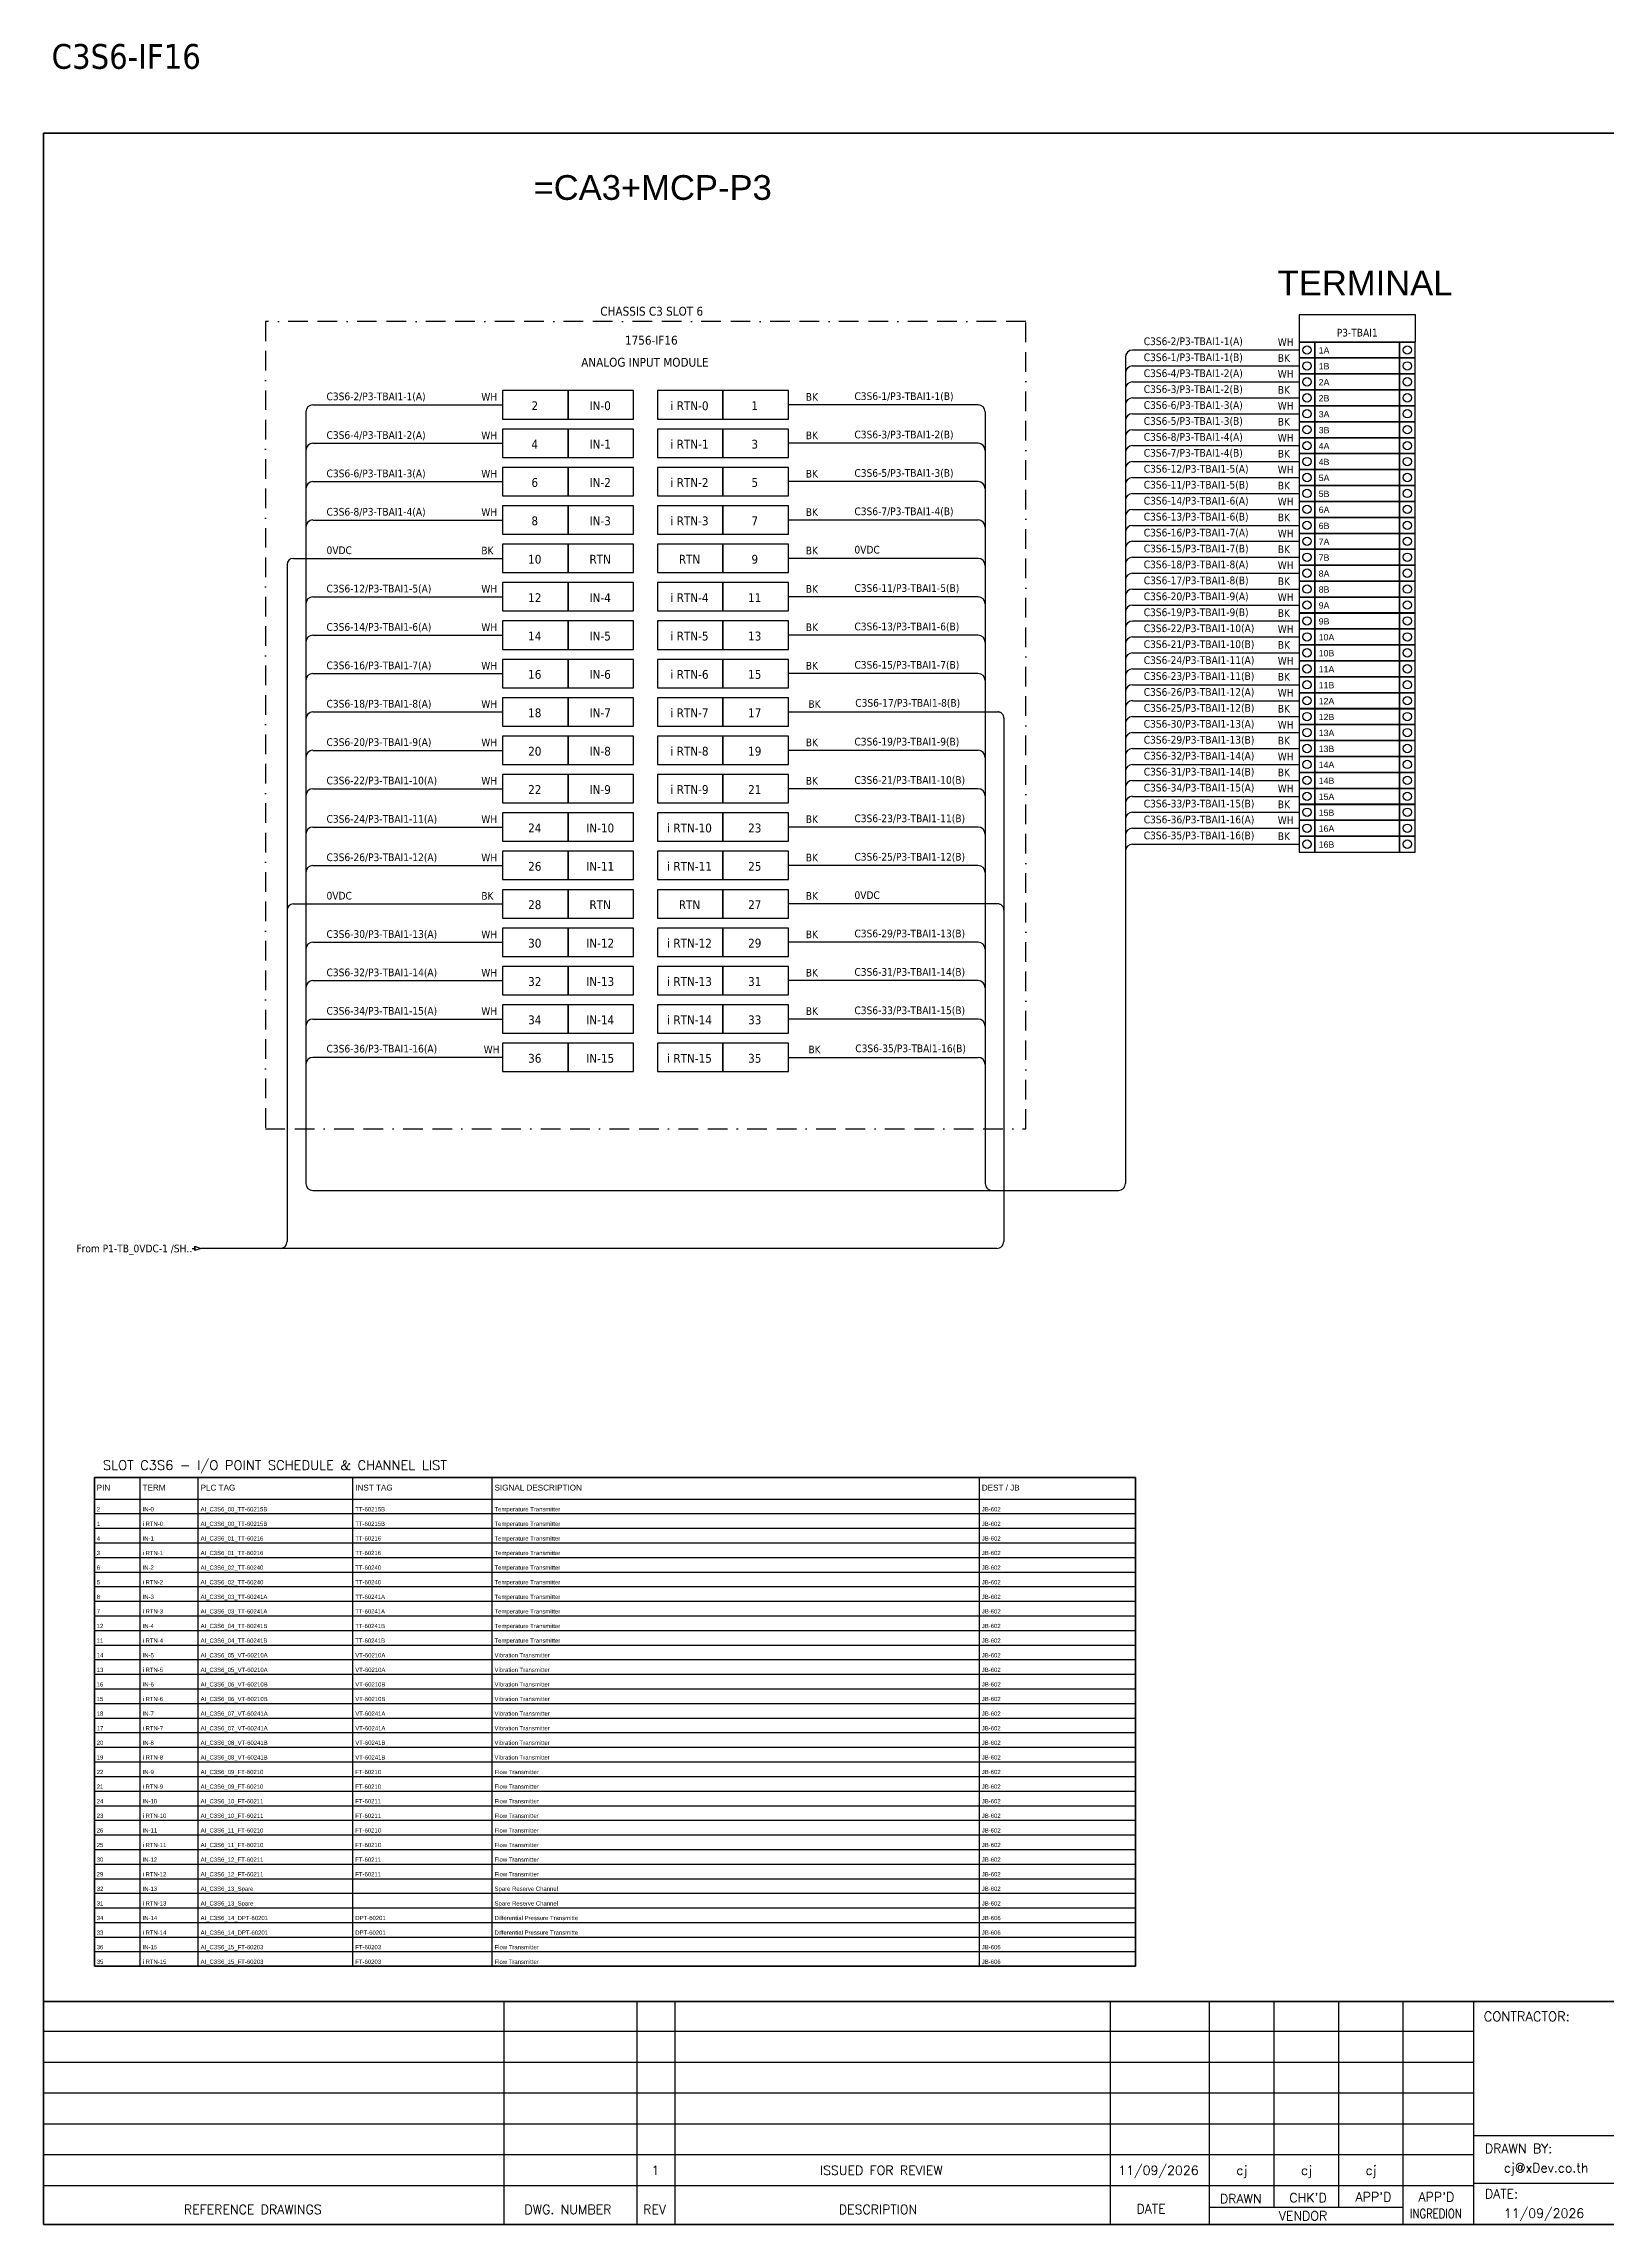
# Model space of a CAD drawing. Header units: millimetres. Extents: x 0 to 3893, y 0 to 2820.
# Drawn here: x 0 to 2020, y 0 to 2820 of the extents above; entities that cross this region are included whole.
import ezdxf
from ezdxf.enums import TextEntityAlignment as Align

# ---------------------------------------------------------------- set-up
doc = ezdxf.new("R2010")
doc.units = ezdxf.units.MM
doc.linetypes.add('BORDERX2', pattern=[88.9, 25.4, -12.7, 25.4, -12.7, 0, -12.7])
for name, color, linetype in [('GT_1', 9, 'Continuous'), ('HELPPOINT', 7, 'Continuous'), ('MEMBER', 7, 'Continuous'), ('VECTORS', 7, 'Continuous'), ('x01001-FrameArea', 2, 'BORDERX2')]:
    doc.layers.add(name, color=color, linetype=linetype)
doc.layers.add('IE-EQUIP', color=253, linetype='Continuous', lineweight=25)
doc.layers.add('IE-WIRE', color=7, linetype='Continuous', lineweight=25)
doc.styles.add('ROMANS', font='romans.shx', dxfattribs={"width": 0.85, "height": 25})
doc.styles.get("Standard").update_dxf_attribs({"font": 'arial.ttf'})
doc.styles.add('Tahoma', font='')
doc.styles.get('Tahoma').set_extended_font_data('Tahoma')

# ---------------------------------------------------------------- blocks, each defined once
blk = doc.blocks.new('xTermSingleLayer510')
at = {"color": 7, "ltscale": 25.4}
for points in [[(0, -537), (537, -537), (537, 0), (0, 0)], [(537, -537), (3378, -537), (3378, 0), (537, 0)], [(3378, -537), (3915, -537), (3915, 0), (3378, 0)]]:
    blk.add_lwpolyline(points, close=True, dxfattribs=at)
for centre in [(268, -268), (3647, -268)]:
    blk.add_circle(centre, 141, dxfattribs=at)
blk.add_attdef('TERMINAL_B', (661, -387), '', height=212)
blk = doc.blocks.new('xTerminal_fr_to0')
at = {"layer": 'VECTORS', "color": 1, "true_color": 0xff0000}
for p, q in [((-11.3, 0), (-7.8, 0)), ((-7.8, 2.8), (0, 0)), ((-7.8, -2.8), (-7.8, 2.8)), ((-7.8, 2.8), (0, 0)), ((-7.8, 2.8), (-7.8, -2.8)), ((0, 0), (-7.8, -2.8)), ((0, 0), (-7.8, -2.8))]:
    blk.add_line(p, q, dxfattribs=at)

msp = doc.modelspace()

# ---------------------------------------------------------------- linework, layer by layer
at = {"ltscale": 25.4}
for p, q in [((1407.7, 2403.1), (1623, 2403.1)), ((1208.1, 2352.7), (962.8, 2352.7)), ((1407.7, 2361.8), (1623, 2361.8)), ((1407.7, 2320.6), (1623, 2320.6)), ((1208.1, 2303.1), (962.8, 2303.1)), ((1407.7, 2279.4), (1623, 2279.4)), ((1208.1, 2253.5), (962.8, 2253.5)), ((1407.7, 2238.2), (1623, 2238.2)), ((1208.1, 2203.8), (962.8, 2203.8)), ((1407.7, 2196.9), (1623, 2196.9)), ((322.8, 2154.2), (593.4, 2154.2)), ((1208.1, 2154.2), (962.8, 2154.2)), ((1407.7, 2155.7), (1623, 2155.7)), ((1208.1, 2104.6), (962.8, 2104.6)), ((1407.7, 2114.5), (1623, 2114.5)), ((1407.7, 2073.3), (1623, 2073.3)), ((1208.1, 2054.9), (962.8, 2054.9)), ((1407.7, 2032), (1623, 2032)), ((1208.1, 2005.3), (962.8, 2005.3)), ((1407.7, 1990.8), (1623, 1990.8)), ((962.8, 1955.7), (1233.4, 1955.7)), ((1407.7, 1949.6), (1623, 1949.6)), ((1208.1, 1906), (962.8, 1906)), ((1407.7, 1908.4), (1623, 1908.4)), ((1407.7, 1867.2), (1623, 1867.2)), ((1208.1, 1856.4), (962.8, 1856.4)), ((1208.1, 1806.8), (962.8, 1806.8)), ((1407.7, 1825.9), (1623, 1825.9)), ((1407.7, 1784.7), (1623, 1784.7)), ((1208.1, 1757.1), (962.8, 1757.1)), ((322.8, 1707.5), (593.4, 1707.5)), ((1233.4, 1707.5), (962.8, 1707.5)), ((1208.1, 1657.9), (962.8, 1657.9)), ((1208.1, 1608.2), (962.8, 1608.2)), ((1208.1, 1558.6), (962.8, 1558.6)), ((962.8, 1509), (1208.1, 1509))]:
    msp.add_line(p, q, dxfattribs=at)
at = {"color": 7}
for p, q in [((124.9, 333.8), (124.9, 965.9)), ((199.9, 333.8), (199.9, 965.9)), ((399.9, 333.8), (399.9, 965.9)), ((579.9, 333.8), (579.9, 965.9)), ((1209.9, 333.8), (1209.9, 965.9)), ((65.6, 937.9), (1411.4, 937.9))]:
    msp.add_line(p, q, dxfattribs=at)
at = {"color": 8}
for p, q in [((65.6, 919), (1411.4, 919)), ((65.6, 900.1), (1411.4, 900.1)), ((65.6, 881.2), (1411.4, 881.2)), ((65.6, 862.4), (1411.4, 862.4)), ((65.6, 843.5), (1411.4, 843.5)), ((65.6, 824.6), (1411.4, 824.6)), ((65.6, 805.7), (1411.4, 805.7)), ((65.6, 786.9), (1411.4, 786.9)), ((65.6, 768), (1411.4, 768)), ((65.6, 749.1), (1411.4, 749.1)), ((65.6, 730.2), (1411.4, 730.2)), ((65.6, 711.3), (1411.4, 711.3)), ((65.6, 692.5), (1411.4, 692.5)), ((65.6, 673.6), (1411.4, 673.6)), ((65.6, 654.7), (1411.4, 654.7)), ((65.6, 635.8), (1411.4, 635.8)), ((65.6, 617), (1411.4, 617)), ((65.6, 598.1), (1411.4, 598.1)), ((65.6, 579.2), (1411.4, 579.2)), ((65.6, 560.3), (1411.4, 560.3)), ((65.6, 541.4), (1411.4, 541.4)), ((65.6, 522.6), (1411.4, 522.6)), ((65.6, 503.7), (1411.4, 503.7)), ((65.6, 484.8), (1411.4, 484.8)), ((65.6, 465.9), (1411.4, 465.9)), ((65.6, 447), (1411.4, 447)), ((65.6, 428.2), (1411.4, 428.2)), ((65.6, 409.3), (1411.4, 409.3)), ((65.6, 390.4), (1411.4, 390.4)), ((65.6, 371.5), (1411.4, 371.5)), ((65.6, 352.7), (1411.4, 352.7))]:
    msp.add_line(p, q, dxfattribs=at)
at = {"color": 4, "ltscale": 25.4}
msp.add_lwpolyline([(1623, 2434), (1773.4, 2434), (1773.4, 2469.2), (1623, 2469.2)], close=True, dxfattribs=at)
msp.add_lwpolyline([(65.6, 965.9), (1411.4, 965.9), (1411.4, 333.8), (65.6, 333.8)], close=True)
at = {"color": 7}
msp.add_lwpolyline([(65.6, 333.8), (1411.4, 333.8), (1411.4, 965.9), (65.6, 965.9), (65.6, 333.8)], dxfattribs=at)
at = {"ltscale": 25.4}
for centre, radius, start, end in [((1407.7, 2393.9), 9.14, 90, 180), ((1208.1, 2343.6), 9.17, 0, 90), ((1407.7, 2352.7), 9.14, 90, 180), ((1407.7, 2311.5), 9.14, 90, 180), ((1208.1, 2293.9), 9.17, 0, 90), ((1407.7, 2270.2), 9.14, 90, 180), ((1208.1, 2244.3), 9.17, 0, 90), ((1407.7, 2229), 9.14, 90, 180), ((1208.1, 2194.7), 9.17, 0, 90), ((1407.7, 2187.8), 9.14, 90, 180), ((1208.1, 2145), 9.17, 0, 90), ((1407.7, 2146.6), 9.14, 90, 180), ((1208.1, 2095.4), 9.17, 0, 90), ((1407.7, 2105.4), 9.14, 90, 180), ((1407.7, 2064.1), 9.14, 90, 180), ((1208.1, 2045.8), 9.17, 0, 90), ((1407.7, 2022.9), 9.14, 90, 180), ((1208.1, 1996.1), 9.17, 0, 90), ((1407.7, 1981.7), 9.14, 90, 180), ((1407.7, 1940.5), 9.14, 90, 180), ((1208.1, 1896.9), 9.17, 0, 90), ((1407.7, 1899.2), 9.14, 90, 180), ((1407.7, 1858), 9.14, 90, 180), ((1208.1, 1847.2), 9.17, 0, 90), ((1208.1, 1797.6), 9.17, 0, 90), ((1407.7, 1816.8), 9.14, 90, 180), ((1407.7, 1775.6), 9.14, 90, 180), ((1208.1, 1748), 9.17, 0, 90), ((1208.1, 1648.7), 9.17, 0, 90), ((1208.1, 1599.1), 9.17, 0, 90), ((1208.1, 1549.4), 9.17, 0, 90), ((1208.1, 1499.8), 9.17, 0, 90)]:
    msp.add_arc(centre, radius, start, end, dxfattribs=at)
at = {"layer": 'GT_1', "color": 4}
for p, q in [((595.3, 0), (595.3, 288.1)), ((767.3, 0), (767.3, 288.1)), ((816.4, 0), (816.4, 288.1)), ((1379.1, 0), (1379.1, 288.1)), ((1507.4, 0), (1507.4, 288.1)), ((1590.9, 21.8), (1590.9, 288.1)), ((1674.5, 21.8), (1674.5, 288.2)), ((1757.8, 0), (1757.8, 288.1)), ((1848.8, 0), (1848.8, 288.1)), ((1848.8, 249.3), (-0.1, 249.3)), ((1848.8, 209.5), (-0.1, 209.5)), ((1848.8, 169.6), (-0.1, 169.6)), ((1848.8, 129.6), (-0.1, 129.6)), ((2635.8, 114.3), (1848.8, 114.3)), ((1848.8, 89.7), (-0.1, 89.7)), ((1848.7, 49.8), (-0.1, 49.8)), ((2635.8, 52.9), (1848.8, 52.9)), ((1757.8, 21.8), (1507.4, 21.8))]:
    msp.add_line(p, q, dxfattribs=at)
at = {"layer": 'HELPPOINT', "color": 4, "lineweight": 35}
for p, q in [((-0.1, 0), (-0.1, 2704.2)), ((-0.1, 2704.2), (3893.2, 2704.2)), ((-0.1, 0), (-0.1, 2704.2)), ((-0.1, 2704.2), (3893.2, 2704.2)), ((3893.2, 0), (-0.1, 0)), ((3893.2, 0), (-0.1, 0))]:
    msp.add_line(p, q, dxfattribs=at)
at = {"layer": 'IE-EQUIP', "linetype": 'Continuous', "ltscale": 25.4}
for points in [[(593.4, 2334.4), (678, 2334.4), (678, 2371.1), (593.4, 2371.1)], [(678, 2334.4), (762.7, 2334.4), (762.7, 2371.1), (678, 2371.1)], [(793.5, 2334.4), (878.2, 2334.4), (878.2, 2371.1), (793.5, 2371.1)], [(878.2, 2334.4), (962.8, 2334.4), (962.8, 2371.1), (878.2, 2371.1)], [(593.4, 2284.7), (678, 2284.7), (678, 2321.4), (593.4, 2321.4)], [(678, 2284.7), (762.7, 2284.7), (762.7, 2321.4), (678, 2321.4)], [(793.5, 2284.7), (878.2, 2284.7), (878.2, 2321.4), (793.5, 2321.4)], [(878.2, 2284.7), (962.8, 2284.7), (962.8, 2321.4), (878.2, 2321.4)], [(593.4, 2235.1), (678, 2235.1), (678, 2271.8), (593.4, 2271.8)], [(678, 2235.1), (762.7, 2235.1), (762.7, 2271.8), (678, 2271.8)], [(793.5, 2235.1), (878.2, 2235.1), (878.2, 2271.8), (793.5, 2271.8)], [(878.2, 2235.1), (962.8, 2235.1), (962.8, 2271.8), (878.2, 2271.8)], [(593.4, 2185.5), (678, 2185.5), (678, 2222.2), (593.4, 2222.2)], [(678, 2185.5), (762.7, 2185.5), (762.7, 2222.2), (678, 2222.2)], [(793.5, 2185.5), (878.2, 2185.5), (878.2, 2222.2), (793.5, 2222.2)], [(878.2, 2185.5), (962.8, 2185.5), (962.8, 2222.2), (878.2, 2222.2)], [(593.4, 2135.8), (678, 2135.8), (678, 2172.5), (593.4, 2172.5)], [(678, 2135.8), (762.7, 2135.8), (762.7, 2172.5), (678, 2172.5)], [(793.5, 2135.8), (878.2, 2135.8), (878.2, 2172.5), (793.5, 2172.5)], [(878.2, 2135.8), (962.8, 2135.8), (962.8, 2172.5), (878.2, 2172.5)], [(593.4, 2086.2), (678, 2086.2), (678, 2122.9), (593.4, 2122.9)], [(678, 2086.2), (762.7, 2086.2), (762.7, 2122.9), (678, 2122.9)], [(793.5, 2086.2), (878.2, 2086.2), (878.2, 2122.9), (793.5, 2122.9)], [(878.2, 2086.2), (962.8, 2086.2), (962.8, 2122.9), (878.2, 2122.9)], [(593.4, 2036.6), (678, 2036.6), (678, 2073.3), (593.4, 2073.3)], [(678, 2036.6), (762.7, 2036.6), (762.7, 2073.3), (678, 2073.3)], [(793.5, 2036.6), (878.2, 2036.6), (878.2, 2073.3), (793.5, 2073.3)], [(878.2, 2036.6), (962.8, 2036.6), (962.8, 2073.3), (878.2, 2073.3)], [(593.4, 1986.9), (678, 1986.9), (678, 2023.6), (593.4, 2023.6)], [(678, 1986.9), (762.7, 1986.9), (762.7, 2023.6), (678, 2023.6)], [(793.5, 1986.9), (878.2, 1986.9), (878.2, 2023.6), (793.5, 2023.6)], [(878.2, 1986.9), (962.8, 1986.9), (962.8, 2023.6), (878.2, 2023.6)], [(593.4, 1937.3), (678, 1937.3), (678, 1974), (593.4, 1974)], [(678, 1937.3), (762.7, 1937.3), (762.7, 1974), (678, 1974)], [(793.5, 1937.3), (878.2, 1937.3), (878.2, 1974), (793.5, 1974)], [(878.2, 1937.3), (962.8, 1937.3), (962.8, 1974), (878.2, 1974)], [(593.4, 1887.7), (678, 1887.7), (678, 1924.4), (593.4, 1924.4)], [(678, 1887.7), (762.7, 1887.7), (762.7, 1924.4), (678, 1924.4)], [(793.5, 1887.7), (878.2, 1887.7), (878.2, 1924.4), (793.5, 1924.4)], [(878.2, 1887.7), (962.8, 1887.7), (962.8, 1924.4), (878.2, 1924.4)], [(593.4, 1838), (678, 1838), (678, 1874.7), (593.4, 1874.7)], [(678, 1838), (762.7, 1838), (762.7, 1874.7), (678, 1874.7)], [(793.5, 1838), (878.2, 1838), (878.2, 1874.7), (793.5, 1874.7)], [(878.2, 1838), (962.8, 1838), (962.8, 1874.7), (878.2, 1874.7)], [(593.4, 1788.4), (678, 1788.4), (678, 1825.1), (593.4, 1825.1)], [(678, 1788.4), (762.7, 1788.4), (762.7, 1825.1), (678, 1825.1)], [(793.5, 1788.4), (878.2, 1788.4), (878.2, 1825.1), (793.5, 1825.1)], [(878.2, 1788.4), (962.8, 1788.4), (962.8, 1825.1), (878.2, 1825.1)], [(593.4, 1738.8), (678, 1738.8), (678, 1775.5), (593.4, 1775.5)], [(678, 1738.8), (762.7, 1738.8), (762.7, 1775.5), (678, 1775.5)], [(793.5, 1738.8), (878.2, 1738.8), (878.2, 1775.5), (793.5, 1775.5)], [(878.2, 1738.8), (962.8, 1738.8), (962.8, 1775.5), (878.2, 1775.5)], [(593.4, 1689.1), (678, 1689.1), (678, 1725.8), (593.4, 1725.8)], [(678, 1689.1), (762.7, 1689.1), (762.7, 1725.8), (678, 1725.8)], [(793.5, 1689.1), (878.2, 1689.1), (878.2, 1725.8), (793.5, 1725.8)], [(878.2, 1689.1), (962.8, 1689.1), (962.8, 1725.8), (878.2, 1725.8)], [(593.4, 1639.5), (678, 1639.5), (678, 1676.2), (593.4, 1676.2)], [(678, 1639.5), (762.7, 1639.5), (762.7, 1676.2), (678, 1676.2)], [(793.5, 1639.5), (878.2, 1639.5), (878.2, 1676.2), (793.5, 1676.2)], [(878.2, 1639.5), (962.8, 1639.5), (962.8, 1676.2), (878.2, 1676.2)], [(593.4, 1589.9), (678, 1589.9), (678, 1626.6), (593.4, 1626.6)], [(678, 1589.9), (762.7, 1589.9), (762.7, 1626.6), (678, 1626.6)], [(793.5, 1589.9), (878.2, 1589.9), (878.2, 1626.6), (793.5, 1626.6)], [(878.2, 1589.9), (962.8, 1589.9), (962.8, 1626.6), (878.2, 1626.6)], [(593.4, 1540.3), (678, 1540.3), (678, 1577), (593.4, 1577)], [(678, 1540.3), (762.7, 1540.3), (762.7, 1577), (678, 1577)], [(793.5, 1540.3), (878.2, 1540.3), (878.2, 1577), (793.5, 1577)], [(878.2, 1540.3), (962.8, 1540.3), (962.8, 1577), (878.2, 1577)], [(593.4, 1490.6), (678, 1490.6), (678, 1527.3), (593.4, 1527.3)], [(678, 1490.6), (762.7, 1490.6), (762.7, 1527.3), (678, 1527.3)], [(793.5, 1490.6), (878.2, 1490.6), (878.2, 1527.3), (793.5, 1527.3)], [(878.2, 1490.6), (962.8, 1490.6), (962.8, 1527.3), (878.2, 1527.3)]]:
    msp.add_lwpolyline(points, close=True, dxfattribs=at)
at = {"layer": 'IE-WIRE', "color": 4, "ltscale": 25.4}
for p, q in [((1398.5, 2414.5), (1398.5, 1346.1)), ((1407.7, 2423.7), (1623, 2423.7)), ((1407.7, 2382.4), (1623, 2382.4)), ((338.9, 2343.6), (338.9, 1346.1)), ((348.1, 2352.7), (593.4, 2352.7)), ((1217.3, 2343.6), (1217.3, 1346.1)), ((1407.7, 2341.2), (1623, 2341.2)), ((348.1, 2303.1), (593.4, 2303.1)), ((1407.7, 2300), (1623, 2300)), ((1407.7, 2258.8), (1623, 2258.8)), ((348.1, 2253.5), (593.4, 2253.5)), ((348.1, 2203.8), (593.4, 2203.8)), ((1407.7, 2217.6), (1623, 2217.6)), ((1407.7, 2176.3), (1623, 2176.3)), ((1407.7, 2135.1), (1623, 2135.1)), ((348.1, 2104.6), (593.4, 2104.6)), ((1407.7, 2093.9), (1623, 2093.9)), ((348.1, 2054.9), (593.4, 2054.9)), ((1407.7, 2052.7), (1623, 2052.7)), ((348.1, 2005.3), (593.4, 2005.3)), ((1407.7, 2011.4), (1623, 2011.4)), ((348.1, 1955.7), (593.4, 1955.7)), ((1407.7, 1970.2), (1623, 1970.2)), ((1407.7, 1929), (1623, 1929)), ((348.1, 1906), (593.4, 1906)), ((1407.7, 1887.8), (1623, 1887.8)), ((348.1, 1856.4), (593.4, 1856.4)), ((1407.7, 1846.5), (1623, 1846.5)), ((348.1, 1806.8), (593.4, 1806.8)), ((1407.7, 1805.3), (1623, 1805.3)), ((348.1, 1757.1), (593.4, 1757.1)), ((348.1, 1657.9), (593.4, 1657.9)), ((348.1, 1608.2), (593.4, 1608.2)), ((348.1, 1558.6), (593.4, 1558.6)), ((593.4, 1509), (348.1, 1509))]:
    msp.add_line(p, q, dxfattribs=at)
at = {"layer": 'IE-WIRE', "color": 7, "ltscale": 25.4}
for p, q in [((314.8, 2146.2), (314.8, 1270.9)), ((1241.4, 1947.7), (1241.4, 1270.9)), ((1232.4, 1261.9), (203.4, 1261.9))]:
    msp.add_line(p, q, dxfattribs=at)
at = {"layer": 'IE-WIRE', "color": 4}
msp.add_line((348.1, 1337), (1389.4, 1337), dxfattribs=at)
at = {"layer": 'IE-WIRE', "color": 4, "ltscale": 25.4}
for centre, radius in [((1407.7, 2414.5), 9.14), ((1407.7, 2373.3), 9.14), ((348.1, 2343.6), 9.17), ((1407.7, 2332.1), 9.14), ((348.1, 2293.9), 9.17), ((1407.7, 2290.9), 9.14), ((1407.7, 2249.6), 9.14), ((348.1, 2244.3), 9.17), ((348.1, 2194.7), 9.17), ((1407.7, 2208.4), 9.14), ((1407.7, 2167.2), 9.14), ((1407.7, 2126), 9.14), ((348.1, 2095.4), 9.17), ((1407.7, 2084.7), 9.14), ((348.1, 2045.8), 9.17), ((1407.7, 2043.5), 9.14), ((348.1, 1996.1), 9.17), ((1407.7, 2002.3), 9.14), ((348.1, 1946.5), 9.17), ((1407.7, 1961.1), 9.14), ((1407.7, 1919.8), 9.14), ((348.1, 1896.9), 9.17), ((1407.7, 1878.6), 9.14), ((348.1, 1847.2), 9.17), ((1407.7, 1837.4), 9.14), ((348.1, 1797.6), 9.17), ((1407.7, 1796.2), 9.14), ((348.1, 1748), 9.17), ((348.1, 1648.7), 9.17), ((348.1, 1599.1), 9.17), ((348.1, 1549.4), 9.17), ((348.1, 1499.8), 9.17)]:
    msp.add_arc(centre, radius, 90, 180, dxfattribs=at)
at = {"layer": 'IE-WIRE', "ltscale": 25.4}
for centre in [(322.8, 2146.2), (322.8, 1699.5)]:
    msp.add_arc(centre, 8, 90, 180, dxfattribs=at)
at = {"layer": 'IE-WIRE', "color": 4}
for centre, start, end in [((348.1, 1346.1), 180, 270), ((1226.4, 1346.1), 180, 270), ((1389.4, 1346.1), 270, 0)]:
    msp.add_arc(centre, 9.14, start, end, dxfattribs=at)
at = {"layer": 'IE-WIRE', "color": 7, "ltscale": 25.4}
for centre in [(305.9, 1270.9), (1232.4, 1270.9), (1232.4, 1270.9)]:
    msp.add_arc(centre, 8.96, 270, 0, dxfattribs=at)
at = {"layer": 'MEMBER', "color": 4, "lineweight": 35}
msp.add_line((-0.1, 288.1), (3893.2, 288.1), dxfattribs=at)
msp.add_line((-0.1, 288.1), (3893.2, 288.1), dxfattribs=at)
at = {"layer": 'x01001-FrameArea'}
msp.add_lwpolyline([(286.6, 1416.6), (1269.6, 1416.6), (1269.6, 2460.5), (286.6, 2460.5)], close=True, dxfattribs=at)
at = {"layer": 'x01001-FrameArea', "ltscale": 25.4}
for centre in [(1233.4, 1947.7), (1233.4, 1699.5)]:
    msp.add_arc(centre, 8, 0, 90, dxfattribs=at)

# ---------------------------------------------------------------- block references
at = {"xscale": 0.0384, "yscale": 0.0384, "zscale": 0.0384}
for p, values in [((1623, 2434), {'TERMINAL_B': '1A'}), ((1623, 2413.4), {'TERMINAL_B': '1B'}), ((1623, 2392.8), {'TERMINAL_B': '2A'}), ((1623, 2372.1), {'TERMINAL_B': '2B'}), ((1623, 2351.5), {'TERMINAL_B': '3A'}), ((1623, 2330.9), {'TERMINAL_B': '3B'}), ((1623, 2310.3), {'TERMINAL_B': '4A'}), ((1623, 2289.7), {'TERMINAL_B': '4B'}), ((1623, 2269.1), {'TERMINAL_B': '5A'}), ((1623, 2248.5), {'TERMINAL_B': '5B'}), ((1623, 2227.9), {'TERMINAL_B': '6A'}), ((1623, 2207.2), {'TERMINAL_B': '6B'}), ((1623, 2186.6), {'TERMINAL_B': '7A'}), ((1623, 2166), {'TERMINAL_B': '7B'}), ((1623, 2145.4), {'TERMINAL_B': '8A'}), ((1623, 2124.8), {'TERMINAL_B': '8B'}), ((1623, 2104.2), {'TERMINAL_B': '9A'}), ((1623, 2083.6), {'TERMINAL_B': '9B'}), ((1623, 2063), {'TERMINAL_B': '10A'}), ((1623, 2042.4), {'TERMINAL_B': '10B'}), ((1623, 2021.7), {'TERMINAL_B': '11A'}), ((1623, 2001.1), {'TERMINAL_B': '11B'}), ((1623, 1980.5), {'TERMINAL_B': '12A'}), ((1623, 1959.9), {'TERMINAL_B': '12B'}), ((1623, 1939.3), {'TERMINAL_B': '13A'}), ((1623, 1918.7), {'TERMINAL_B': '13B'}), ((1623, 1898.1), {'TERMINAL_B': '14A'}), ((1623, 1877.5), {'TERMINAL_B': '14B'}), ((1623, 1856.8), {'TERMINAL_B': '15A'}), ((1623, 1836.2), {'TERMINAL_B': '15B'}), ((1623, 1815.6), {'TERMINAL_B': '16A'}), ((1623, 1795), {'TERMINAL_B': '16B'})]:
    msp.add_blockref('xTermSingleLayer510', p, dxfattribs=at).add_auto_attribs(values)
msp.add_blockref('xTerminal_fr_to0', (203.4, 1261.9))

# ---------------------------------------------------------------- texts
at = {"color": 2, "style": 'Tahoma'}
msp.add_text('C3S6-IF16', height=32, dxfattribs=at).set_placement((10.3, 2787.3))
at = {"color": 2}
for s, p in [('=CA3+MCP-P3', (633.3, 2617.8)), ('TERMINAL', (1595.4, 2494.4))]:
    msp.add_text(s, height=32, dxfattribs=at).set_placement(p)
at = {"color": 2, "style": 'Tahoma'}
for s, height, p in [('CHASSIS C3 SLOT 6', 11.441, (786.1, 2473.8)), ('1756-IF16', 11.44, (785.6, 2436.3)), ('ANALOG INPUT MODULE', 11.441, (777.3, 2407.8)), ('2', 11.4, (634.9, 2351.6)), ('IN-0', 11.44, (719.5, 2351.6)), ('i RTN-0', 11.44, (835, 2351.6)), ('1', 11.4, (919.3, 2351.6)), ('4', 11.4, (634.9, 2301.9)), ('IN-1', 11.44, (719.5, 2301.9)), ('i RTN-1', 11.44, (835, 2301.9)), ('3', 11.4, (919.3, 2301.9)), ('6', 11.4, (634.9, 2252.3)), ('IN-2', 11.44, (719.5, 2252.3)), ('i RTN-2', 11.44, (835, 2252.3)), ('5', 11.4, (919.3, 2252.3)), ('8', 11.4, (634.9, 2202.7)), ('IN-3', 11.44, (719.5, 2202.7)), ('i RTN-3', 11.44, (835, 2202.7)), ('7', 11.4, (919.3, 2202.7)), ('10', 11.44, (634.9, 2153.1)), ('RTN', 11.44, (719.5, 2153.1)), ('RTN', 11.44, (835, 2153.1)), ('9', 11.4, (919.3, 2153.1)), ('12', 11.44, (634.9, 2103.4)), ('IN-4', 11.44, (719.5, 2103.4)), ('i RTN-4', 11.44, (835, 2103.4)), ('11', 11.44, (919.3, 2103.4)), ('14', 11.44, (634.9, 2053.8)), ('IN-5', 11.44, (719.5, 2053.8)), ('i RTN-5', 11.44, (835, 2053.8)), ('13', 11.44, (919.3, 2053.8)), ('16', 11.44, (634.9, 2004.2)), ('IN-6', 11.44, (719.5, 2004.2)), ('i RTN-6', 11.44, (835, 2004.2)), ('15', 11.44, (919.3, 2004.2)), ('18', 11.44, (634.9, 1954.5)), ('IN-7', 11.44, (719.5, 1954.5)), ('i RTN-7', 11.44, (835, 1954.5)), ('17', 11.44, (919.3, 1954.5)), ('20', 11.44, (634.9, 1904.9)), ('IN-8', 11.44, (719.5, 1904.9)), ('i RTN-8', 11.44, (835, 1904.9)), ('19', 11.44, (919.3, 1904.9)), ('22', 11.44, (634.9, 1855.3)), ('IN-9', 11.44, (719.5, 1855.3)), ('i RTN-9', 11.44, (835, 1855.3)), ('21', 11.44, (919.3, 1855.3)), ('24', 11.44, (634.9, 1805.6)), ('IN-10', 11.44, (719.5, 1805.6)), ('i RTN-10', 11.44, (835, 1805.6)), ('23', 11.44, (919.3, 1805.6)), ('26', 11.44, (634.9, 1756)), ('IN-11', 11.44, (719.5, 1756)), ('i RTN-11', 11.44, (835, 1756)), ('25', 11.44, (919.3, 1756)), ('28', 11.44, (634.9, 1706.4)), ('RTN', 11.44, (719.5, 1706.4)), ('RTN', 11.44, (835, 1706.4)), ('27', 11.44, (919.3, 1706.4)), ('30', 11.44, (634.9, 1656.7)), ('IN-12', 11.44, (719.5, 1656.7)), ('i RTN-12', 11.44, (835, 1656.7)), ('29', 11.44, (919.3, 1656.7)), ('32', 11.44, (634.9, 1607.1)), ('IN-13', 11.44, (719.5, 1607.1)), ('i RTN-13', 11.44, (835, 1607.1)), ('31', 11.44, (919.3, 1607.1)), ('34', 11.44, (634.9, 1557.5)), ('IN-14', 11.44, (719.5, 1557.5)), ('i RTN-14', 11.44, (835, 1557.5)), ('33', 11.44, (919.3, 1557.5)), ('36', 11.44, (634.9, 1507.8)), ('IN-15', 11.44, (719.5, 1507.8)), ('i RTN-15', 11.44, (835, 1507.8)), ('35', 11.44, (919.3, 1507.8))]:
    msp.add_text(s, height=height, dxfattribs=at).set_placement(p, align=Align.MIDDLE_CENTER)
at = {"color": 4, "style": 'Tahoma'}
for s, height, p in [('C3S6-2/P3-TBAI1-1(A)', 9.949, (1422.2, 2430)), ('WH', 9.95, (1595.5, 2428.9)), ('C3S6-4/P3-TBAI1-2(A)', 9.949, (1422.2, 2388.7)), ('WH', 9.95, (1595.5, 2387.7)), ('C3S6-2/P3-TBAI1-1(A)', 9.949, (365.7, 2358.7)), ('WH', 9.95, (565.8, 2358)), ('C3S6-6/P3-TBAI1-3(A)', 9.949, (1422.2, 2347.5)), ('WH', 9.95, (1595.5, 2346.5)), ('C3S6-4/P3-TBAI1-2(A)', 9.949, (365.7, 2308.7)), ('WH', 9.95, (565.8, 2308.3)), ('C3S6-8/P3-TBAI1-4(A)', 9.949, (1422.2, 2306.3)), ('WH', 9.95, (1595.5, 2305.3)), ('C3S6-6/P3-TBAI1-3(A)', 9.949, (365.7, 2259.1)), ('WH', 9.95, (565.8, 2258.7)), ('C3S6-12/P3-TBAI1-5(A)', 9.949, (1422.2, 2265.1)), ('WH', 9.95, (1595.5, 2264)), ('C3S6-14/P3-TBAI1-6(A)', 9.949, (1422.2, 2223.8)), ('WH', 9.95, (1595.5, 2222.8)), ('C3S6-8/P3-TBAI1-4(A)', 9.949, (365.7, 2209.5)), ('WH', 9.95, (565.8, 2209.1)), ('C3S6-16/P3-TBAI1-7(A)', 9.949, (1422.2, 2182.6)), ('WH', 9.95, (1595.5, 2181.6)), ('C3S6-18/P3-TBAI1-8(A)', 9.949, (1422.2, 2141.4)), ('WH', 9.95, (1595.5, 2140.4)), ('C3S6-12/P3-TBAI1-5(A)', 9.949, (365.7, 2110.2)), ('WH', 9.95, (565.8, 2109.8)), ('C3S6-20/P3-TBAI1-9(A)', 9.949, (1422.2, 2100.2)), ('WH', 9.95, (1595.5, 2099.1)), ('C3S6-14/P3-TBAI1-6(A)', 9.949, (365.7, 2060.6)), ('WH', 9.95, (565.8, 2060.2)), ('C3S6-22/P3-TBAI1-10(A)', 9.949, (1422.2, 2058.9)), ('WH', 9.95, (1595.5, 2057.9)), ('C3S6-16/P3-TBAI1-7(A)', 9.949, (365.7, 2010.9)), ('WH', 9.95, (565.8, 2010.5)), ('C3S6-24/P3-TBAI1-11(A)', 9.949, (1422.2, 2017.7)), ('WH', 9.95, (1595.5, 2016.7)), ('C3S6-26/P3-TBAI1-12(A)', 9.949, (1422.2, 1976.5)), ('WH', 9.95, (1595.5, 1975.5)), ('C3S6-18/P3-TBAI1-8(A)', 9.949, (365.7, 1961.3)), ('WH', 9.95, (565.8, 1960.9)), ('C3S6-20/P3-TBAI1-9(A)', 9.949, (365.7, 1911.7)), ('WH', 9.95, (565.8, 1911.3)), ('C3S6-30/P3-TBAI1-13(A)', 9.949, (1422.2, 1935.3)), ('WH', 9.95, (1595.5, 1934.2)), ('C3S6-32/P3-TBAI1-14(A)', 9.949, (1422.2, 1894.1)), ('WH', 9.95, (1595.5, 1893)), ('C3S6-22/P3-TBAI1-10(A)', 9.949, (365.7, 1862)), ('WH', 9.95, (565.8, 1861.7)), ('C3S6-34/P3-TBAI1-15(A)', 9.949, (1422.2, 1852.8)), ('WH', 9.95, (1595.5, 1851.8)), ('C3S6-24/P3-TBAI1-11(A)', 9.949, (365.7, 1812.4)), ('WH', 9.95, (565.8, 1812)), ('C3S6-36/P3-TBAI1-16(A)', 9.949, (1422.2, 1811.6)), ('WH', 9.95, (1595.5, 1810.6)), ('C3S6-26/P3-TBAI1-12(A)', 9.949, (365.7, 1762.8)), ('WH', 9.95, (565.8, 1762.4)), ('C3S6-30/P3-TBAI1-13(A)', 9.949, (365.7, 1663.5)), ('WH', 9.95, (565.8, 1663.1)), ('C3S6-32/P3-TBAI1-14(A)', 9.949, (365.7, 1613.9)), ('WH', 9.95, (565.8, 1613.5)), ('C3S6-34/P3-TBAI1-15(A)', 9.949, (365.7, 1564.2)), ('WH', 9.95, (565.8, 1563.9)), ('C3S6-36/P3-TBAI1-16(A)', 9.949, (365.7, 1515.3)), ('WH', 9.95, (568.9, 1514.2))]:
    msp.add_text(s, height=height, dxfattribs=at).set_placement(p)
msp.add_text('P3-TBAI1', height=9.95, dxfattribs=at).set_placement((1698.2, 2446.1), align=Align.MIDDLE_CENTER)
at = {"style": 'Tahoma'}
for s, height, p in [('C3S6-1/P3-TBAI1-1(B)', 9.949, (1422.2, 2409.3)), ('BK', 9.95, (1595.5, 2408.3)), ('C3S6-1/P3-TBAI1-1(B)', 9.949, (1048.2, 2359)), ('C3S6-3/P3-TBAI1-2(B)', 9.949, (1422.2, 2368.1)), ('BK', 9.95, (1595.5, 2367.1)), ('BK', 9.95, (985.3, 2358)), ('BK', 9.95, (985.3, 2308.3)), ('C3S6-3/P3-TBAI1-2(B)', 9.949, (1048.2, 2309.4)), ('C3S6-5/P3-TBAI1-3(B)', 9.949, (1422.2, 2326.9)), ('BK', 9.95, (1595.5, 2325.9)), ('C3S6-7/P3-TBAI1-4(B)', 9.949, (1422.2, 2285.7)), ('BK', 9.95, (1595.5, 2284.6)), ('BK', 9.95, (985.3, 2258.7)), ('C3S6-5/P3-TBAI1-3(B)', 9.949, (1048.2, 2259.7)), ('C3S6-11/P3-TBAI1-5(B)', 9.949, (1422.2, 2244.5)), ('BK', 9.95, (1595.5, 2243.4)), ('BK', 9.95, (985.3, 2209.1)), ('C3S6-7/P3-TBAI1-4(B)', 9.949, (1048.2, 2210.1)), ('C3S6-13/P3-TBAI1-6(B)', 9.949, (1422.2, 2203.2)), ('BK', 9.95, (1595.5, 2202.2)), ('C3S6-15/P3-TBAI1-7(B)', 9.949, (1422.2, 2162)), ('0VDC', 9.95, (365.7, 2159.8)), ('BK', 9.95, (565.8, 2159.4)), ('BK', 9.95, (985.3, 2159.4)), ('0VDC', 9.95, (1048.2, 2160.5)), ('BK', 9.95, (1595.5, 2161)), ('BK', 9.95, (985.3, 2109.8)), ('C3S6-11/P3-TBAI1-5(B)', 9.949, (1048.2, 2110.9)), ('C3S6-17/P3-TBAI1-8(B)', 9.949, (1422.2, 2120.8)), ('BK', 9.95, (1595.5, 2119.7)), ('C3S6-19/P3-TBAI1-9(B)', 9.949, (1422.2, 2079.6)), ('BK', 9.95, (1595.5, 2078.5)), ('BK', 9.95, (985.3, 2060.2)), ('C3S6-13/P3-TBAI1-6(B)', 9.949, (1048.2, 2061.2)), ('C3S6-21/P3-TBAI1-10(B)', 9.949, (1422.2, 2038.3)), ('BK', 9.95, (1595.5, 2037.3)), ('BK', 9.95, (985.3, 2010.5)), ('C3S6-15/P3-TBAI1-7(B)', 9.949, (1048.2, 2011.6)), ('C3S6-23/P3-TBAI1-11(B)', 9.949, (1422.2, 1997.1)), ('BK', 9.95, (1595.5, 1996.1)), ('BK', 9.95, (988.7, 1960.9)), ('C3S6-17/P3-TBAI1-8(B)', 9.949, (1049.3, 1962.4)), ('C3S6-25/P3-TBAI1-12(B)', 9.949, (1422.2, 1955.9)), ('BK', 9.95, (1595.5, 1954.9)), ('BK', 9.95, (985.3, 1911.3)), ('C3S6-19/P3-TBAI1-9(B)', 9.949, (1048.2, 1912.3)), ('C3S6-29/P3-TBAI1-13(B)', 9.949, (1422.2, 1914.7)), ('BK', 9.95, (1595.5, 1913.6)), ('BK', 9.95, (985.3, 1861.7)), ('C3S6-21/P3-TBAI1-10(B)', 9.949, (1048.2, 1862.7)), ('C3S6-31/P3-TBAI1-14(B)', 9.949, (1422.2, 1873.4)), ('BK', 9.95, (1595.5, 1872.4)), ('C3S6-33/P3-TBAI1-15(B)', 9.949, (1422.2, 1832.2)), ('BK', 9.95, (1595.5, 1831.2)), ('BK', 9.95, (985.3, 1812)), ('C3S6-23/P3-TBAI1-11(B)', 9.949, (1048.2, 1813.1)), ('C3S6-35/P3-TBAI1-16(B)', 9.949, (1422.2, 1791)), ('BK', 9.95, (1595.5, 1790)), ('BK', 9.95, (985.3, 1762.4)), ('C3S6-25/P3-TBAI1-12(B)', 9.949, (1048.2, 1763.4)), ('0VDC', 9.95, (365.7, 1713.1)), ('BK', 9.95, (565.8, 1712.8)), ('BK', 9.95, (985.3, 1712.8)), ('0VDC', 9.95, (1048.2, 1713.8)), ('BK', 9.95, (985.3, 1663.1)), ('C3S6-29/P3-TBAI1-13(B)', 9.949, (1048.2, 1664.2)), ('BK', 9.95, (985.3, 1613.5)), ('C3S6-31/P3-TBAI1-14(B)', 9.949, (1048.2, 1614.5)), ('BK', 9.95, (985.3, 1563.9)), ('C3S6-33/P3-TBAI1-15(B)', 9.949, (1048.2, 1564.9)), ('BK', 9.95, (988.7, 1514.2)), ('C3S6-35/P3-TBAI1-16(B)', 9.949, (1049.3, 1515.7))]:
    msp.add_text(s, height=height, dxfattribs=at).set_placement(p)
at = {"color": 7, "style": 'Tahoma'}
msp.add_text('From P1-TB_0VDC-1 /SH..', height=9.949, dxfattribs=at).set_placement((192, 1261.9), align=Align.MIDDLE_RIGHT)
at = {"color": 3}
for s, p in [('PIN', (68.6, 948.9)), ('TERM', (127.9, 948.9)), ('PLC TAG', (202.9, 948.9)), ('INST TAG', (402.9, 948.9)), ('SIGNAL DESCRIPTION', (582.9, 948.9)), ('DEST / JB', (1212.9, 948.9))]:
    msp.add_text(s, height=7.5, dxfattribs=at).set_placement(p)
at = {"color": 7}
for s, p in [('2', (68.6, 922)), ('1', (68.6, 903.1)), ('i RTN-0', (127.9, 903.1)), ('IN-0', (127.9, 922)), ('AI_C3S6_00_TT-60215B', (202.9, 922)), ('AI_C3S6_00_TT-60215B', (202.9, 903.1)), ('TT-60215B', (402.9, 922)), ('TT-60215B', (402.9, 903.1)), ('Temperature Transmitter', (582.9, 922)), ('Temperature Transmitter', (582.9, 903.1)), ('JB-602', (1212.9, 922)), ('JB-602', (1212.9, 903.1)), ('4', (68.6, 884.2)), ('IN-1', (127.9, 884.2)), ('AI_C3S6_01_TT-60216', (202.9, 884.2)), ('TT-60216', (402.9, 884.2)), ('Temperature Transmitter', (582.9, 884.2)), ('JB-602', (1212.9, 884.2)), ('3', (68.6, 865.4)), ('6', (68.6, 846.5)), ('i RTN-1', (127.9, 865.4)), ('IN-2', (127.9, 846.5)), ('AI_C3S6_01_TT-60216', (202.9, 865.4)), ('AI_C3S6_02_TT-60240', (202.9, 846.5)), ('TT-60216', (402.9, 865.4)), ('TT-60240', (402.9, 846.5)), ('Temperature Transmitter', (582.9, 865.4)), ('Temperature Transmitter', (582.9, 846.5)), ('JB-602', (1212.9, 865.4)), ('JB-602', (1212.9, 846.5)), ('5', (68.6, 827.6)), ('i RTN-2', (127.9, 827.6)), ('AI_C3S6_02_TT-60240', (202.9, 827.6)), ('TT-60240', (402.9, 827.6)), ('Temperature Transmitter', (582.9, 827.6)), ('JB-602', (1212.9, 827.6)), ('8', (68.6, 808.7)), ('7', (68.6, 789.9)), ('i RTN-3', (127.9, 789.9)), ('IN-3', (127.9, 808.7)), ('AI_C3S6_03_TT-60241A', (202.9, 808.7)), ('AI_C3S6_03_TT-60241A', (202.9, 789.9)), ('TT-60241A', (402.9, 808.7)), ('TT-60241A', (402.9, 789.9)), ('Temperature Transmitter', (582.9, 808.7)), ('Temperature Transmitter', (582.9, 789.9)), ('JB-602', (1212.9, 808.7)), ('JB-602', (1212.9, 789.9)), ('12', (68.6, 771)), ('IN-4', (127.9, 771)), ('AI_C3S6_04_TT-60241B', (202.9, 771)), ('TT-60241B', (402.9, 771)), ('Temperature Transmitter', (582.9, 771)), ('JB-602', (1212.9, 771)), ('11', (68.6, 752.1)), ('14', (68.6, 733.2)), ('i RTN-4', (127.9, 752.1)), ('IN-5', (127.9, 733.2)), ('AI_C3S6_04_TT-60241B', (202.9, 752.1)), ('AI_C3S6_05_VT-60210A', (202.9, 733.2)), ('VT-60210A', (402.9, 733.2)), ('TT-60241B', (402.9, 752.1)), ('Vibration Transmitter', (582.9, 733.2)), ('Temperature Transmitter', (582.9, 752.1)), ('JB-602', (1212.9, 752.1)), ('JB-602', (1212.9, 733.2)), ('13', (68.6, 714.3)), ('i RTN-5', (127.9, 714.3)), ('AI_C3S6_05_VT-60210A', (202.9, 714.3)), ('VT-60210A', (402.9, 714.3)), ('Vibration Transmitter', (582.9, 714.3)), ('JB-602', (1212.9, 714.3)), ('16', (68.6, 695.5)), ('15', (68.6, 676.6)), ('i RTN-6', (127.9, 676.6)), ('IN-6', (127.9, 695.5)), ('AI_C3S6_06_VT-60210B', (202.9, 695.5)), ('AI_C3S6_06_VT-60210B', (202.9, 676.6)), ('VT-60210B', (402.9, 695.5)), ('VT-60210B', (402.9, 676.6)), ('Vibration Transmitter', (582.9, 695.5)), ('Vibration Transmitter', (582.9, 676.6)), ('JB-602', (1212.9, 695.5)), ('JB-602', (1212.9, 676.6)), ('18', (68.6, 657.7)), ('IN-7', (127.9, 657.7)), ('AI_C3S6_07_VT-60241A', (202.9, 657.7)), ('VT-60241A', (402.9, 657.7)), ('Vibration Transmitter', (582.9, 657.7)), ('JB-602', (1212.9, 657.7)), ('20', (68.6, 620)), ('17', (68.6, 638.8)), ('i RTN-7', (127.9, 638.8)), ('IN-8', (127.9, 620)), ('AI_C3S6_07_VT-60241A', (202.9, 638.8)), ('AI_C3S6_08_VT-60241B', (202.9, 620)), ('VT-60241A', (402.9, 638.8)), ('VT-60241B', (402.9, 620)), ('Vibration Transmitter', (582.9, 638.8)), ('Vibration Transmitter', (582.9, 620)), ('JB-602', (1212.9, 638.8)), ('JB-602', (1212.9, 620)), ('19', (68.6, 601.1)), ('i RTN-8', (127.9, 601.1)), ('AI_C3S6_08_VT-60241B', (202.9, 601.1)), ('VT-60241B', (402.9, 601.1)), ('Vibration Transmitter', (582.9, 601.1)), ('JB-602', (1212.9, 601.1)), ('22', (68.6, 582.2)), ('21', (68.6, 563.3)), ('i RTN-9', (127.9, 563.3)), ('IN-9', (127.9, 582.2)), ('AI_C3S6_09_FT-60210', (202.9, 582.2)), ('AI_C3S6_09_FT-60210', (202.9, 563.3)), ('FT-60210', (402.9, 582.2)), ('FT-60210', (402.9, 563.3)), ('Flow Transmitter', (582.9, 582.2)), ('Flow Transmitter', (582.9, 563.3)), ('JB-602', (1212.9, 582.2)), ('JB-602', (1212.9, 563.3)), ('24', (68.6, 544.4)), ('IN-10', (127.9, 544.4)), ('AI_C3S6_10_FT-60211', (202.9, 544.4)), ('FT-60211', (402.9, 544.4)), ('Flow Transmitter', (582.9, 544.4)), ('JB-602', (1212.9, 544.4)), ('23', (68.6, 525.6)), ('26', (68.6, 506.7)), ('i RTN-10', (127.9, 525.6)), ('IN-11', (127.9, 506.7)), ('AI_C3S6_10_FT-60211', (202.9, 525.6)), ('AI_C3S6_11_FT-60210', (202.9, 506.7)), ('FT-60211', (402.9, 525.6)), ('FT-60210', (402.9, 506.7)), ('Flow Transmitter', (582.9, 525.6)), ('Flow Transmitter', (582.9, 506.7)), ('JB-602', (1212.9, 525.6)), ('JB-602', (1212.9, 506.7)), ('25', (68.6, 487.8)), ('i RTN-11', (127.9, 487.8)), ('AI_C3S6_11_FT-60210', (202.9, 487.8)), ('FT-60210', (402.9, 487.8)), ('Flow Transmitter', (582.9, 487.8)), ('JB-602', (1212.9, 487.8)), ('30', (68.6, 468.9)), ('29', (68.6, 450)), ('i RTN-12', (127.9, 450)), ('IN-12', (127.9, 468.9)), ('AI_C3S6_12_FT-60211', (202.9, 468.9)), ('AI_C3S6_12_FT-60211', (202.9, 450)), ('FT-60211', (402.9, 468.9)), ('FT-60211', (402.9, 450)), ('Flow Transmitter', (582.9, 468.9)), ('Flow Transmitter', (582.9, 450)), ('JB-602', (1212.9, 468.9)), ('JB-602', (1212.9, 450)), ('32', (68.6, 431.2)), ('IN-13', (127.9, 431.2)), ('AI_C3S6_13_Spare', (202.9, 431.2)), ('Spare Reserve Channel', (582.9, 431.2)), ('JB-602', (1212.9, 431.2)), ('31', (68.6, 412.3)), ('34', (68.6, 393.4)), ('i RTN-13', (127.9, 412.3)), ('IN-14', (127.9, 393.4)), ('AI_C3S6_13_Spare', (202.9, 412.3)), ('AI_C3S6_14_DPT-60201', (202.9, 393.4)), ('DPT-60201', (402.9, 393.4)), ('Spare Reserve Channel', (582.9, 412.3)), ('Differential Pressure Transmitte', (582.9, 393.4)), ('JB-602', (1212.9, 412.3)), ('JB-606', (1212.9, 393.4)), ('33', (68.6, 374.5)), ('i RTN-14', (127.9, 374.5)), ('AI_C3S6_14_DPT-60201', (202.9, 374.5)), ('DPT-60201', (402.9, 374.5)), ('Differential Pressure Transmitte', (582.9, 374.5)), ('JB-606', (1212.9, 374.5)), ('36', (68.6, 355.7)), ('35', (68.6, 336.8)), ('i RTN-15', (127.9, 336.8)), ('IN-15', (127.9, 355.7)), ('AI_C3S6_15_FT-60203', (202.9, 355.7)), ('AI_C3S6_15_FT-60203', (202.9, 336.8)), ('FT-60203', (402.9, 355.7)), ('FT-60203', (402.9, 336.8)), ('Flow Transmitter', (582.9, 355.7)), ('Flow Transmitter', (582.9, 336.8)), ('JB-606', (1212.9, 355.7)), ('JB-606', (1212.9, 336.8))]:
    msp.add_text(s, height=5.5, dxfattribs=at).set_placement(p)
at = {"layer": 'MEMBER', "color": 4, "ltscale": 0.8, "style": 'ROMANS'}
for s, height, p in [('SLOT C3S6 - I/O POINT SCHEDULE & CHANNEL LIST', 12.35, (76.6, 975.5)), ('CONTRACTOR:', 12.35, (1861.8, 262.7)), ('DRAWN BY:', 11.88, (1863.3, 92.1)), ('cj@xDev.co.th', 11.875, (1887.8, 67.2)), ('DRAWN', 11.88, (1520.7, 27.2)), ("CHK'D", 11.88, (1610.5, 28.5)), ("APP'D", 11.88, (1696.1, 29.6)), ("APP'D", 11.88, (1777.4, 29.6)), ('DATE:', 11.88, (1863.3, 33.6)), ('REFERENCE DRAWINGS', 11.875, (181.3, 13.4)), ('DWG. NUMBER', 11.875, (621.5, 13.4)), ('REV', 11.88, (775.1, 13.4)), ('DESCRIPTION', 11.875, (1028, 13.4)), ('DATE', 11.88, (1412.8, 14.2)), ('VENDOR', 11.88, (1596.9, 5.1)), ('11/09/2026', 11.88, (1887.8, 8.5))]:
    msp.add_text(s, height=height, dxfattribs=at).set_placement(p)
for s, height, p in [('1', 11.9, (790.9, 69.9)), ('ISSUED FOR REVIEW', 11.875, (1083, 69.9)), ('11/09/2026', 11.88, (1441.2, 69.9)), ('cj', 11.88, (1549.1, 69.9)), ('cj', 11.88, (1632.6, 69.9)), ('cj', 11.88, (1716.1, 69.9))]:
    msp.add_text(s, height=height, dxfattribs=at).set_placement(p, align=Align.MIDDLE_CENTER)
at = {"layer": 'MEMBER', "color": 4, "ltscale": 0.8, "style": 'ROMANS', "width": 0.8}
msp.add_text('INGREDION', height=11.88, dxfattribs=at).set_placement((1766.5, 8))

doc.saveas('drawing.dxf')
